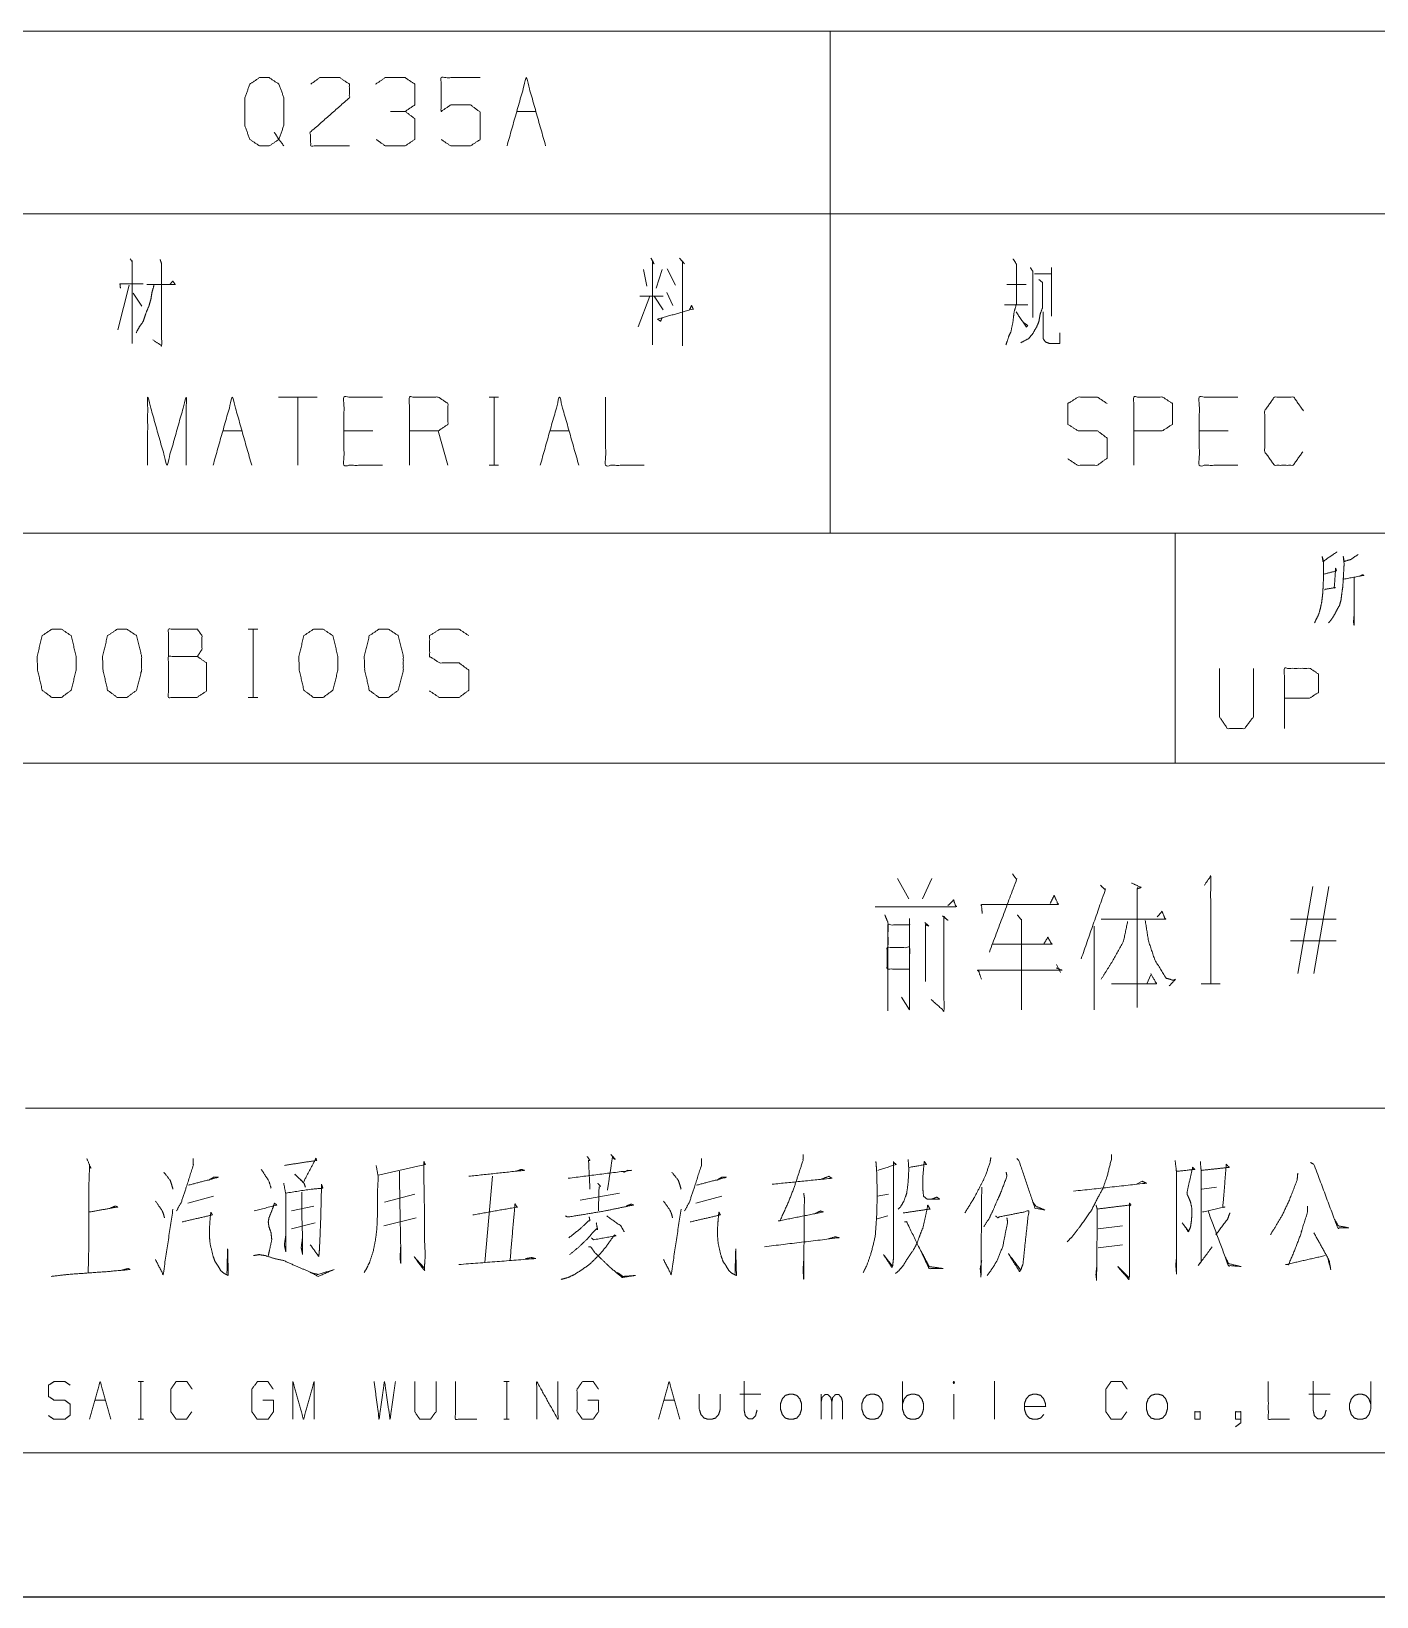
# Model space of a CAD drawing. Header units: millimetres. Extents: x 2210 to 79821, y -19430 to 2344.
# Drawn here: x 3058.3 to 3105.1, y 1492.8 to 1547.3 of the extents above; entities that cross this region are included whole.
import ezdxf

# ---------------------------------------------------------------- set-up
doc = ezdxf.new("R2010")
doc.units = ezdxf.units.MM
doc.layers.add('101', color=7, linetype='Continuous', true_color=0xffffff)

msp = doc.modelspace()

# ---------------------------------------------------------------- linework, layer by layer
msp.add_line((2209.782, 1492.822), (13049.157, 1492.822))
at = {"layer": '101', "color": 72, "linetype": 'Continuous', "lineweight": 18}
for p, q in [((3056.137, 1547.284), (3086.137, 1547.284)), ((3086.137, 1547.284), (3111.137, 1547.284)), ((3086.137, 1547.284), (3086.137, 1540.934)), ((3075.224, 1544.497), (3075.895, 1544.497)), ((3056.137, 1540.934), (3086.137, 1540.934)), ((3086.137, 1540.934), (3086.137, 1529.822)), ((3086.137, 1540.934), (3111.137, 1540.934)), ((3079.631, 1538.997), (3079.755, 1538.422)), ((3080.285, 1538.997), (3080.073, 1538.347)), ((3080.462, 1539.022), (3080.745, 1538.447)), ((3093.239, 1538.847), (3093.839, 1538.847)), ((3093.839, 1539.072), (3093.839, 1537.372)), ((3061.738, 1538.447), (3061.349, 1536.897)), ((3061.879, 1538.172), (3062.18, 1537.722)), ((3079.861, 1538.072), (3079.455, 1536.997)), ((3079.508, 1538.072), (3080.321, 1538.072)), ((3080.003, 1538.072), (3080.321, 1537.597)), ((3080.444, 1538.197), (3080.657, 1537.747)), ((3092.284, 1538.472), (3092.956, 1538.472)), ((3092.196, 1537.772), (3093.009, 1537.772)), ((3068.28, 1534.559), (3066.937, 1534.559)), ((3067.608, 1534.559), (3067.608, 1532.184)), ((3074.261, 1534.559), (3074.597, 1534.559)), ((3074.438, 1534.559), (3074.438, 1532.184)), ((3064.996, 1533.384), (3065.668, 1533.384)), ((3070.221, 1533.384), (3069.213, 1533.384)), ((3072.833, 1532.184), (3072.497, 1533.384)), ((3076.379, 1533.384), (3077.05, 1533.384)), ((3099.984, 1533.384), (3098.976, 1533.384)), ((3074.261, 1532.184), (3074.597, 1532.184)), ((3056.137, 1529.822), (3086.137, 1529.822)), ((3086.137, 1529.822), (3111.137, 1529.822)), ((3065.879, 1526.483), (3066.215, 1526.483)), ((3066.056, 1526.483), (3066.056, 1524.108)), ((3065.879, 1524.108), (3066.215, 1524.108)), ((3088.478, 1517.81), (3088.868, 1517.101)), ((3089.675, 1517.81), (3089.341, 1517.101)), ((3102.4, 1514.503), (3102.929, 1517.534)), ((3103.486, 1517.534), (3102.957, 1514.503)), ((3103.736, 1516.393), (3102.15, 1516.393)), ((3095.314, 1516.156), (3095.314, 1513.243)), ((3103.736, 1515.644), (3102.15, 1515.644)), ((3094.15, 1514.542), (3094.011, 1514.818)), ((3097.29, 1514.463), (3097.151, 1514.148)), ((3099.038, 1514.148), (3099.706, 1514.148)), ((3088.617, 1513.676), (3088.895, 1513.243)), ((3074.384, 1507.448), (3074.116, 1504.447)), ((3096.989, 1507.276), (3096.794, 1507.172)), ((3099.574, 1507.069), (3099.062, 1507)), ((3063.776, 1506.517), (3064.679, 1506.758)), ((3071.677, 1506.827), (3070.629, 1506.551)), ((3077.432, 1506.62), (3078.798, 1506.862)), ((3081.456, 1506.517), (3082.358, 1506.758)), ((3088.162, 1506.827), (3087.771, 1506.758)), ((3067.385, 1506.241), (3068.166, 1506.413)), ((3070.604, 1505.723), (3071.726, 1505.999)), ((3088.137, 1506.068), (3087.771, 1505.965)), ((3067.385, 1505.62), (3068.215, 1505.827)), ((3096.307, 1505.723), (3095.453, 1505.62)), ((3095.453, 1504.964), (3096.307, 1505.068)), ((3062.05, 1500.307), (3062.235, 1500.307)), ((3062.147, 1500.307), (3062.147, 1498.996)), ((3074.779, 1500.307), (3074.964, 1500.307)), ((3074.876, 1500.307), (3074.876, 1498.996)), ((3088.649, 1499.341), (3088.649, 1500.307)), ((3091.848, 1500.321), (3091.848, 1498.996)), ((3060.547, 1499.658), (3060.918, 1499.658)), ((3080.348, 1499.658), (3080.719, 1499.658)), ((3082.992, 1499.865), (3083.723, 1499.865)), ((3085.82, 1498.996), (3085.82, 1499.865)), ((3090.434, 1499.865), (3090.434, 1498.996)), ((3102.793, 1499.865), (3103.524, 1499.865)), ((3062.05, 1498.996), (3062.235, 1498.996)), ((3074.779, 1498.996), (3074.964, 1498.996))]:
    msp.add_line(p, q, dxfattribs=at)
at = {"layer": '101', "color": 133, "linetype": 'Continuous', "lineweight": 18}
for p, q in [((3008.137, 1529.822), (3188.137, 1529.822)), ((3098.137, 1529.822), (3098.137, 1521.822)), ((3008.137, 1521.822), (3188.137, 1521.822)), ((3058.137, 1509.822), (3167.137, 1509.822)), ((2798.137, 1497.822), (3188.137, 1497.822)), ((3008.137, 1497.822), (3188.137, 1497.822)), ((2773.137, 1492.822), (3193.137, 1492.822))]:
    msp.add_line(p, q, dxfattribs=at)
at = {"layer": '101', "color": 72, "linetype": 'Continuous', "lineweight": 18}
for points, knots in [([(3066.79, 1543.772), (3066.949, 1543.522), (3066.613, 1543.297), (3066.277, 1543.297), (3065.941, 1543.522), (3065.764, 1543.997), (3065.764, 1544.972), (3065.941, 1545.447), (3066.277, 1545.672), (3066.613, 1545.672), (3066.949, 1545.447), (3067.125, 1544.972), (3067.125, 1544.022), (3066.949, 1543.522), (3067.125, 1543.297)], [0, 0, 0.043279, 0.102317, 0.151367, 0.210407, 0.284429, 0.426831, 0.500853, 0.559894, 0.608944, 0.667982, 0.742004, 0.880755, 0.958211, 1, 1]), ([(3068.059, 1545.447), (3068.377, 1545.672), (3069.066, 1545.672), (3069.402, 1545.447), (3069.402, 1544.972), (3068.041, 1543.772), (3068.059, 1543.297), (3069.402, 1543.297)], [0, 0, 0.069691, 0.192979, 0.265274, 0.350227, 0.674741, 0.759752, 1, 1]), ([(3071.343, 1544.497), (3071.678, 1544.722), (3071.678, 1545.447), (3071.343, 1545.672), (3070.653, 1545.672), (3070.317, 1545.447)], [0, 0, 0.153872, 0.429851, 0.583723, 0.846122, 1, 1]), ([(3072.594, 1543.522), (3072.93, 1543.297), (3073.619, 1543.297), (3073.955, 1543.522), (3073.955, 1544.472), (3073.619, 1544.722), (3072.93, 1544.722), (3072.594, 1544.497), (3072.594, 1545.672), (3073.955, 1545.672)], [0, 0, 0.062229, 0.168345, 0.230571, 0.376816, 0.441264, 0.547379, 0.609609, 0.79049, 1, 1]), ([(3070.335, 1543.522), (3070.653, 1543.297), (3071.343, 1543.297), (3071.678, 1543.522), (3071.678, 1544.247), (3071.343, 1544.497), (3070.83, 1544.497)], [0, 0, 0.124123, 0.34369, 0.472445, 0.703376, 0.836727, 1, 1]), ([(3061.773, 1539.372), (3061.844, 1539.272), (3061.844, 1536.422)], [0, 0, 0.041199, 1, 1]), ([(3062.816, 1539.347), (3062.869, 1539.197), (3062.869, 1536.347), (3062.568, 1536.547)], [0, 0, 0.047209, 0.892896, 1, 1]), ([(3079.897, 1539.397), (3080.003, 1539.197), (3079.95, 1539.272), (3079.95, 1536.372)], [0, 0, 0.070344, 0.098885, 1, 1]), ([(3080.886, 1539.397), (3081.063, 1539.197), (3080.992, 1539.272), (3080.992, 1536.347)], [0, 0, 0.081006, 0.11229, 1, 1]), ([(3092.496, 1539.372), (3092.62, 1539.172), (3092.62, 1537.822), (3092.532, 1537.522), (3092.496, 1537.197), (3092.425, 1536.847), (3092.337, 1536.647), (3092.249, 1536.372)], [0, 0, 0.076125, 0.513098, 0.614331, 0.720148, 0.835726, 0.906504, 1, 1]), ([(3062.356, 1538.472), (3063.346, 1538.472), (3063.258, 1538.597), (3063.152, 1538.472)], [0, 0, 0.757413, 0.874554, 1, 1]), ([(3093.398, 1538.647), (3093.521, 1538.547), (3093.521, 1537.672), (3093.433, 1537.422), (3093.398, 1537.197), (3093.327, 1537.022), (3093.185, 1536.772), (3093.044, 1536.597), (3092.761, 1536.447)], [0, 0, 0.062435, 0.405831, 0.509895, 0.599279, 0.673351, 0.786072, 0.874364, 1, 1]), ([(3093.097, 1539.072), (3093.185, 1538.922), (3093.185, 1537.322)], [0, 0, 0.098129, 1, 1]), ([(3061.437, 1538.347), (3061.42, 1538.497), (3062.233, 1538.497)], [0, 0, 0.156667, 1, 1]), ([(3062.604, 1538.447), (3062.533, 1538.197), (3062.498, 1537.972), (3062.427, 1537.722), (3062.321, 1537.472), (3062.233, 1537.197), (3062.091, 1536.997), (3061.985, 1536.797)], [0, 0, 0.146031, 0.274053, 0.420084, 0.572724, 0.735083, 0.872755, 1, 1]), ([(3080.285, 1537.322), (3080.232, 1537.197), (3080.126, 1537.272), (3081.364, 1537.622), (3081.311, 1537.747), (3081.24, 1537.597)], [0, 0, 0.073272, 0.143369, 0.837239, 0.91051, 1, 1]), ([(3092.602, 1537.522), (3092.956, 1536.997), (3093.009, 1537.047), (3092.867, 1537.147)], [0, 0, 0.720064, 0.802978, 1, 1]), ([(3093.539, 1537.522), (3093.539, 1536.597), (3093.627, 1536.472), (3093.769, 1536.422), (3094.122, 1536.422), (3094.122, 1536.797)], [0, 0, 0.472764, 0.551003, 0.627661, 0.808338, 1, 1]), ([(3062.384, 1532.184), (3062.384, 1534.559), (3063.056, 1532.184), (3063.727, 1534.559), (3063.727, 1532.184)], [0, 0, 0.245192, 0.5, 0.754808, 1, 1]), ([(3070.557, 1532.184), (3069.213, 1532.184), (3069.213, 1534.559), (3070.557, 1534.559)], [0, 0, 0.26539, 0.73461, 1, 1]), ([(3071.49, 1532.184), (3071.49, 1534.559), (3072.497, 1534.559), (3072.833, 1534.334), (3072.833, 1533.609), (3072.497, 1533.384), (3071.49, 1533.384)], [0, 0, 0.400952, 0.571034, 0.639278, 0.761674, 0.829918, 1, 1]), ([(3078.319, 1534.559), (3078.319, 1532.184), (3079.662, 1532.184)], [0, 0, 0.638733, 1, 1]), ([(3094.405, 1532.409), (3094.741, 1532.184), (3095.431, 1532.184), (3095.766, 1532.434), (3095.766, 1533.134), (3095.431, 1533.384), (3094.759, 1533.384), (3094.405, 1533.609), (3094.405, 1534.334), (3094.759, 1534.559), (3095.431, 1534.559), (3095.766, 1534.334)], [0, 0, 0.068037, 0.184055, 0.25452, 0.372335, 0.4428, 0.555844, 0.626371, 0.748393, 0.81892, 0.931964, 1, 1]), ([(3096.7, 1532.184), (3096.7, 1534.559), (3097.707, 1534.559), (3098.043, 1534.334), (3098.043, 1533.609), (3097.689, 1533.384), (3096.7, 1533.384)], [0, 0, 0.401147, 0.571311, 0.639588, 0.762044, 0.832821, 1, 1]), ([(3100.319, 1532.184), (3098.976, 1532.184), (3098.976, 1534.559), (3100.319, 1534.559)], [0, 0, 0.26539, 0.73461, 1, 1]), ([(3102.578, 1532.659), (3102.242, 1532.184), (3101.588, 1532.184), (3101.253, 1532.659), (3101.253, 1534.084), (3101.588, 1534.559), (3102.26, 1534.559), (3102.596, 1534.084)], [0, 0, 0.114568, 0.243366, 0.357936, 0.638584, 0.753154, 0.885433, 1, 1]), ([(3103.766, 1529.173), (3103.703, 1529.128), (3103.282, 1528.841), (3103.251, 1529.018), (3103.297, 1528.841), (3103.297, 1528.267), (3103.282, 1527.914), (3103.266, 1527.671), (3103.235, 1527.428), (3103.188, 1527.207), (3103.126, 1526.987), (3103.048, 1526.832), (3102.985, 1526.7)], [0, 0, 0.024363, 0.186803, 0.243942, 0.302154, 0.485024, 0.597668, 0.675195, 0.753199, 0.825098, 0.89819, 0.953346, 1, 1]), ([(3104.499, 1529.084), (3104.25, 1528.908), (3104.015, 1528.841), (3103.984, 1529.018), (3104.015, 1528.753), (3104, 1528.488), (3103.984, 1528.201), (3103.969, 1527.958), (3103.937, 1527.737), (3103.906, 1527.495), (3103.859, 1527.318), (3103.781, 1527.185), (3103.703, 1527.031), (3103.625, 1526.898), (3103.547, 1526.788), (3103.469, 1526.7)], [0, 0, 0.096319, 0.172937, 0.229415, 0.313416, 0.396985, 0.487495, 0.564125, 0.634336, 0.711437, 0.768975, 0.817388, 0.871906, 0.920319, 0.962889, 1, 1]), ([(3103.329, 1527.848), (3103.36, 1527.87), (3103.719, 1527.936), (3103.672, 1527.914), (3103.719, 1528.599), (3103.75, 1528.51), (3103.313, 1528.4)], [0, 0, 0.022681, 0.239273, 0.269981, 0.676983, 0.732557, 1, 1]), ([(3104, 1528.223), (3104.702, 1528.356), (3104.656, 1528.378), (3104.577, 1528.334)], [0, 0, 0.834819, 0.895271, 1, 1]), ([(3104.359, 1528.267), (3104.359, 1526.633), (3104.343, 1526.744), (3104.359, 1526.92)], [0, 0, 0.849783, 0.907772, 1, 1]), ([(3059.385, 1524.108), (3059.721, 1524.358), (3059.898, 1525.058), (3059.898, 1525.533), (3059.721, 1526.258), (3059.385, 1526.483), (3059.049, 1526.483), (3058.714, 1526.258), (3058.537, 1525.533), (3058.555, 1525.058), (3058.714, 1524.358), (3059.049, 1524.108), (3059.385, 1524.108)], [0, 0, 0.067524, 0.18397, 0.260583, 0.380943, 0.446139, 0.500306, 0.565503, 0.685862, 0.762528, 0.878309, 0.945833, 1, 1]), ([(3061.662, 1524.108), (3061.998, 1524.358), (3062.174, 1525.058), (3062.174, 1525.533), (3061.998, 1526.258), (3061.662, 1526.483), (3061.326, 1526.483), (3060.99, 1526.258), (3060.813, 1525.533), (3060.831, 1525.058), (3060.99, 1524.358), (3061.326, 1524.108), (3061.662, 1524.108)], [0, 0, 0.067527, 0.183972, 0.260584, 0.380943, 0.446142, 0.500305, 0.565504, 0.685864, 0.762529, 0.87831, 0.945837, 1, 1]), ([(3063.107, 1525.533), (3063.107, 1526.483), (3064.115, 1526.483), (3064.274, 1526.258), (3064.274, 1525.783), (3064.115, 1525.533), (3063.107, 1525.533), (3063.107, 1524.108), (3064.097, 1524.108), (3064.433, 1524.333), (3064.433, 1525.308), (3064.115, 1525.533)], [0, 0, 0.115917, 0.238845, 0.272468, 0.330427, 0.366583, 0.489512, 0.663388, 0.78416, 0.833484, 0.952452, 1, 1]), ([(3068.491, 1524.108), (3068.827, 1524.358), (3069.004, 1525.058), (3069.004, 1525.533), (3068.827, 1526.258), (3068.491, 1526.483), (3068.155, 1526.483), (3067.82, 1526.258), (3067.643, 1525.533), (3067.66, 1525.058), (3067.82, 1524.358), (3068.155, 1524.108), (3068.491, 1524.108)], [0, 0, 0.067524, 0.18397, 0.260583, 0.380943, 0.446139, 0.500306, 0.565503, 0.685862, 0.762528, 0.878309, 0.945833, 1, 1]), ([(3070.768, 1524.108), (3071.103, 1524.358), (3071.28, 1525.058), (3071.28, 1525.533), (3071.103, 1526.258), (3070.768, 1526.483), (3070.432, 1526.483), (3070.096, 1526.258), (3069.919, 1525.533), (3069.937, 1525.058), (3070.096, 1524.358), (3070.432, 1524.108), (3070.768, 1524.108)], [0, 0, 0.067524, 0.18397, 0.260583, 0.380943, 0.446139, 0.500306, 0.565503, 0.685862, 0.762528, 0.878309, 0.945833, 1, 1]), ([(3072.196, 1524.333), (3072.532, 1524.108), (3073.221, 1524.108), (3073.557, 1524.358), (3073.557, 1525.058), (3073.221, 1525.308), (3072.549, 1525.308), (3072.196, 1525.533), (3072.196, 1526.258), (3072.549, 1526.483), (3073.221, 1526.483), (3073.557, 1526.258)], [0, 0, 0.068037, 0.184056, 0.254519, 0.372335, 0.442798, 0.555842, 0.62637, 0.748394, 0.818922, 0.931966, 1, 1]), ([(3099.676, 1525.121), (3099.676, 1523.443), (3099.957, 1523.023), (3100.55, 1523.023), (3100.862, 1523.443), (3100.862, 1525.121)], [0, 0, 0.337151, 0.438599, 0.557782, 0.662849, 1, 1]), ([(3101.938, 1523.023), (3101.938, 1525.121), (3102.828, 1525.121), (3103.125, 1524.922), (3103.125, 1524.282), (3102.813, 1524.083), (3101.938, 1524.083)], [0, 0, 0.401145, 0.571312, 0.639588, 0.762043, 0.832818, 1, 1]), ([(3092.48, 1517.967), (3092.62, 1517.77), (3091.673, 1515.251)], [0, 0, 0.082206, 1, 1]), ([(3099.149, 1517.574), (3099.372, 1517.889), (3099.372, 1514.148)], [0, 0, 0.09349, 1, 1]), ([(3095.537, 1517.574), (3095.704, 1517.416), (3094.868, 1515.015)], [0, 0, 0.082802, 1, 1]), ([(3096.622, 1517.652), (3096.956, 1517.495), (3096.817, 1517.455), (3096.817, 1513.322)], [0, 0, 0.079453, 0.110572, 1, 1]), ([(3087.698, 1516.826), (3090.51, 1516.826), (3090.426, 1517.062), (3090.231, 1516.865)], [0, 0, 0.842004, 0.917045, 1, 1]), ([(3091.423, 1516.589), (3091.395, 1516.904), (3094.067, 1516.904), (3093.928, 1517.219), (3093.789, 1516.944)], [0, 0, 0.086832, 0.820652, 0.915214, 1, 1]), ([(3088.032, 1516.55), (3088.144, 1516.274), (3088.144, 1513.204), (3088.144, 1516.196), (3088.895, 1516.196), (3088.895, 1516.393), (3088.895, 1513.243), (3088.895, 1515.408), (3088.116, 1515.408), (3088.116, 1514.66), (3088.868, 1514.66)], [0, 0, 0.019945, 0.226009, 0.426789, 0.47722, 0.490429, 0.701777, 0.847078, 0.899376, 0.949571, 1, 1]), ([(3089.424, 1516.274), (3089.563, 1516.156), (3089.452, 1516.196), (3089.452, 1514.227)], [0, 0, 0.080444, 0.132485, 1, 1]), ([(3090.037, 1516.511), (3090.231, 1516.353), (3090.092, 1516.471), (3090.092, 1513.204), (3089.647, 1513.597)], [0, 0, 0.058327, 0.100825, 0.861608, 1, 1]), ([(3092.647, 1516.55), (3092.787, 1516.353), (3092.787, 1513.243)], [0, 0, 0.071936, 1, 1]), ([(3095.564, 1516.393), (3097.791, 1516.393), (3097.68, 1516.668), (3097.513, 1516.471)], [0, 0, 0.800376, 0.90721, 1, 1]), ([(3096.483, 1516.314), (3096.344, 1515.644), (3095.982, 1514.975), (3095.564, 1514.306)], [0, 0, 0.306098, 0.646781, 1, 1]), ([(3097.095, 1516.353), (3097.207, 1515.644), (3097.429, 1514.975), (3097.819, 1514.345), (3098.069, 1514.267), (3098.153, 1514.306), (3097.93, 1514.07)], [0, 0, 0.252325, 0.500432, 0.760972, 0.853337, 0.885811, 1, 1]), ([(3091.784, 1515.526), (3093.844, 1515.526), (3093.705, 1515.763), (3093.566, 1515.526)], [0, 0, 0.789756, 0.894878, 1, 1]), ([(3091.395, 1514.306), (3091.283, 1514.621), (3094.178, 1514.621), (3094.011, 1514.7)], [0, 0, 0.097863, 0.945906, 1, 1]), ([(3095.926, 1514.148), (3097.485, 1514.148), (3097.29, 1514.503)], [0, 0, 0.794017, 1, 1]), ([(3060.265, 1508.069), (3060.411, 1507.724), (3060.362, 1507.828), (3060.338, 1507.103), (3060.338, 1505.068), (3060.314, 1504.102)], [0, 0, 0.088891, 0.116032, 0.287978, 0.770794, 1, 1]), ([(3063.971, 1508.069), (3063.971, 1507.828), (3063.728, 1507.069), (3063.557, 1506.551), (3063.386, 1506.241)], [0, 0, 0.124612, 0.535976, 0.817159, 1, 1]), ([(3067.141, 1507.828), (3068.263, 1508), (3068.239, 1508.069), (3067.8, 1507.241), (3067.507, 1507.517), (3067.824, 1507.207), (3067.873, 1507.069)], [0, 0, 0.361753, 0.385074, 0.683733, 0.811934, 0.953357, 1, 1]), ([(3077.676, 1508.138), (3077.773, 1508), (3077.725, 1508), (3077.773, 1507)], [0, 0, 0.138589, 0.178592, 1, 1]), ([(3078.505, 1508.207), (3078.652, 1508.035), (3078.554, 1508.104), (3078.383, 1506.965)], [0, 0, 0.151118, 0.230947, 1, 1]), ([(3081.651, 1508.069), (3081.651, 1507.828), (3081.407, 1507.069), (3081.236, 1506.551), (3081.065, 1506.241)], [0, 0, 0.124612, 0.535976, 0.817159, 1, 1]), ([(3085.187, 1508.207), (3085.187, 1508), (3084.87, 1507.034), (3084.65, 1506.482), (3084.382, 1505.896), (3084.333, 1505.896), (3085.894, 1506.206), (3085.796, 1506.241), (3085.577, 1506.137)], [0, 0, 0.046524, 0.275032, 0.408545, 0.553501, 0.564465, 0.92219, 0.945453, 1, 1]), ([(3091.722, 1508.104), (3091.697, 1507.931), (3091.527, 1507.448), (3091.356, 1507.103), (3091.136, 1506.689), (3090.966, 1506.413), (3090.819, 1506.172)], [0, 0, 0.081145, 0.319756, 0.499049, 0.717311, 0.868474, 1, 1]), ([(3092.624, 1508.069), (3092.697, 1508), (3093.258, 1506.344), (3093.6, 1506.275), (3093.283, 1506.413), (3093.185, 1506.551)], [0, 0, 0.037082, 0.681737, 0.810185, 0.937687, 1, 1]), ([(3095.916, 1508.207), (3095.916, 1508.035), (3095.77, 1507.448), (3095.624, 1507.034), (3095.477, 1506.758), (3095.209, 1506.241), (3094.819, 1505.689), (3094.55, 1505.344), (3094.38, 1505.171)], [0, 0, 0.049752, 0.224095, 0.350741, 0.440842, 0.608969, 0.803946, 0.929998, 1, 1]), ([(3062.947, 1507.586), (3063.167, 1507.31), (3063.215, 1507.172), (3063.264, 1507)], [0, 0, 0.519919, 0.73571, 1, 1]), ([(3066.337, 1507.69), (3066.605, 1507.276), (3066.678, 1507.034)], [0, 0, 0.661595, 1, 1]), ([(3070.336, 1507.828), (3070.409, 1507.414), (3070.385, 1507), (3070.385, 1506.275), (3070.36, 1505.62), (3070.311, 1505.24), (3070.238, 1504.861), (3070.116, 1504.481), (3070.019, 1504.274), (3069.921, 1504.102)], [0, 0, 0.110336, 0.219176, 0.409317, 0.581468, 0.681885, 0.783317, 0.887931, 0.947989, 1, 1]), ([(3070.409, 1507.483), (3072.043, 1507.862), (3071.994, 1507.966), (3071.994, 1507.448), (3072.019, 1506.034), (3072.019, 1505.206), (3072.043, 1504.688), (3072.019, 1504.343), (3072.019, 1504.171), (3071.653, 1504.654), (3071.994, 1504.274)], [0, 0, 0.250211, 0.267275, 0.344454, 0.55544, 0.678925, 0.756189, 0.80777, 0.833496, 0.923863, 1, 1]), ([(3071.141, 1507.621), (3071.19, 1504.895), (3071.19, 1504.412), (3071.165, 1504.619), (3071.19, 1505.033)], [0, 0, 0.711345, 0.837386, 0.891777, 1, 1]), ([(3073.555, 1507.448), (3075.482, 1507.655), (3075.384, 1507.69), (3075.213, 1507.621)], [0, 0, 0.870762, 0.917258, 1, 1]), ([(3077.017, 1507.379), (3079.213, 1507.655), (3079.091, 1507.655), (3078.944, 1507.586)], [0, 0, 0.886329, 0.935184, 1, 1]), ([(3080.626, 1507.586), (3080.846, 1507.31), (3080.895, 1507.172), (3080.943, 1507)], [0, 0, 0.519919, 0.73571, 1, 1]), ([(3087.723, 1507.966), (3087.747, 1507.69), (3087.771, 1506.827), (3087.747, 1505.999), (3087.698, 1505.344), (3087.552, 1504.757), (3087.405, 1504.343), (3087.283, 1504.102)], [0, 0, 0.070329, 0.28934, 0.499598, 0.66644, 0.819873, 0.931329, 1, 1]), ([(3087.796, 1507.655), (3088.43, 1507.862), (3088.332, 1507.931), (3088.332, 1504.585), (3088.308, 1504.343), (3088.284, 1504.274), (3087.991, 1504.723), (3088.284, 1504.343)], [0, 0, 0.122094, 0.143965, 0.756447, 0.800872, 0.814266, 0.912285, 1, 1]), ([(3088.845, 1508.035), (3088.869, 1507.69), (3088.845, 1507.241), (3088.796, 1506.862), (3088.698, 1506.586), (3088.576, 1506.379), (3088.503, 1506.31)], [0, 0, 0.190955, 0.438946, 0.650198, 0.811822, 0.94447, 1, 1]), ([(3088.893, 1507.759), (3089.479, 1507.862), (3089.406, 1507.966), (3089.357, 1507.448), (3089.357, 1507), (3089.381, 1506.758), (3089.503, 1506.655), (3089.942, 1506.655), (3089.845, 1506.724), (3089.674, 1506.655)], [0, 0, 0.209703, 0.254415, 0.437769, 0.595975, 0.681595, 0.738019, 0.892888, 0.935041, 1, 1]), ([(3092.258, 1507.586), (3092.283, 1507.448), (3092.063, 1506.862), (3091.966, 1506.655), (3091.819, 1506.31), (3091.673, 1505.999), (3091.478, 1505.689)], [0, 0, 0.067376, 0.36846, 0.478481, 0.658656, 0.823687, 1, 1]), ([(3098.135, 1508), (3098.184, 1507.586), (3098.184, 1504.067), (3098.159, 1504.343), (3098.184, 1504.654)], [0, 0, 0.092137, 0.86992, 0.931161, 1, 1]), ([(3098.208, 1507.621), (3098.818, 1507.69), (3098.745, 1507.759), (3098.55, 1506.896), (3098.55, 1506.827), (3098.598, 1506.724), (3098.672, 1506.551), (3098.72, 1506.31), (3098.72, 1506.103), (3098.696, 1505.861), (3098.672, 1505.689), (3098.598, 1505.516), (3098.379, 1505.827), (3098.598, 1505.551)], [0, 0, 0.163216, 0.189965, 0.42515, 0.443501, 0.473931, 0.523766, 0.589292, 0.644345, 0.7089, 0.755234, 0.805069, 0.906205, 1, 1]), ([(3099.013, 1507.966), (3099.037, 1507.655), (3099.037, 1504.481), (3098.94, 1504.343), (3099.428, 1504.999)], [0, 0, 0.069653, 0.779472, 0.817267, 1, 1]), ([(3099.062, 1507.655), (3100.013, 1507.759), (3099.916, 1507.862), (3099.794, 1506.379), (3099.867, 1506.379), (3099.086, 1506.206)], [0, 0, 0.276542, 0.317649, 0.747834, 0.768982, 1, 1]), ([(3102.403, 1507.552), (3102.378, 1507.31), (3102.11, 1506.62), (3101.866, 1506.103), (3101.622, 1505.689), (3101.451, 1505.413)], [0, 0, 0.102841, 0.416511, 0.658903, 0.86249, 1, 1]), ([(3102.842, 1507.931), (3102.964, 1507.862), (3103.793, 1505.654), (3104.183, 1505.654), (3103.817, 1505.723), (3103.671, 1505.965)], [0, 0, 0.039541, 0.705114, 0.815247, 0.920312, 1, 1]), ([(3063.801, 1507.138), (3064.85, 1507.414), (3064.679, 1507.414), (3064.508, 1507.31)], [0, 0, 0.745411, 0.862774, 1, 1]), ([(3067.117, 1507.207), (3067.19, 1506.827), (3067.19, 1504.826), (3067.141, 1505.068), (3067.19, 1505.413)], [0, 0, 0.129595, 0.800553, 0.883167, 1, 1]), ([(3067.19, 1506.862), (3068.068, 1507), (3068.483, 1507.034), (3068.434, 1507.172), (3068.41, 1506.103), (3068.385, 1505.447), (3068.361, 1504.895), (3068.337, 1504.654), (3068.044, 1505.068)], [0, 0, 0.19844, 0.29133, 0.324006, 0.56283, 0.709269, 0.832622, 0.88681, 1, 1]), ([(3078.042, 1507.207), (3078.139, 1507.103), (3078.091, 1507.069), (3078.066, 1506.241)], [0, 0, 0.138047, 0.196037, 1, 1]), ([(3081.48, 1507.138), (3082.529, 1507.414), (3082.358, 1507.414), (3082.187, 1507.31)], [0, 0, 0.745418, 0.86277, 1, 1]), ([(3084.113, 1507.172), (3086.187, 1507.379), (3086.089, 1507.448), (3085.821, 1507.345)], [0, 0, 0.836554, 0.884532, 1, 1]), ([(3091.405, 1507.069), (3091.38, 1503.964), (3091.356, 1504.24), (3091.405, 1504.516)], [0, 0, 0.847819, 0.923473, 1, 1]), ([(3094.599, 1506.931), (3097.136, 1507.207), (3096.989, 1507.276)], [0, 0, 0.940373, 1, 1]), ([(3062.654, 1506.586), (3062.874, 1506.275), (3062.923, 1506.172), (3062.971, 1505.999)], [0, 0, 0.564231, 0.734008, 1, 1]), ([(3066.093, 1506.241), (3066.873, 1506.448), (3066.8, 1506.517), (3066.727, 1506.31), (3066.605, 1505.999), (3066.58, 1505.861), (3066.605, 1505.689), (3066.678, 1505.482), (3066.702, 1505.24), (3066.629, 1504.895), (3066.58, 1504.688)], [0, 0, 0.288064, 0.323943, 0.402265, 0.521269, 0.571261, 0.63341, 0.711732, 0.798322, 0.924133, 1, 1]), ([(3067.751, 1506.896), (3067.751, 1506.034), (3067.776, 1505.206), (3067.776, 1504.723), (3067.727, 1504.964), (3067.776, 1505.378)], [0, 0, 0.304008, 0.595981, 0.766226, 0.853067, 1, 1]), ([(3073.701, 1506.103), (3075.238, 1506.379), (3075.164, 1506.482), (3074.994, 1504.516)], [0, 0, 0.426351, 0.460965, 1, 1]), ([(3076.92, 1506.068), (3076.993, 1506.034), (3077.042, 1506.034), (3078.286, 1506.241), (3079.286, 1506.448), (3079.213, 1506.482), (3079.042, 1506.413)], [0, 0, 0.030219, 0.048442, 0.519512, 0.900991, 0.93121, 1, 1]), ([(3080.334, 1506.586), (3080.553, 1506.275), (3080.602, 1506.172), (3080.651, 1505.999)], [0, 0, 0.564239, 0.734012, 1, 1]), ([(3085.211, 1506.862), (3085.235, 1506.689), (3085.211, 1503.895), (3085.187, 1504.171), (3085.211, 1504.516)], [0, 0, 0.048504, 0.826565, 0.903707, 1, 1]), ([(3088.674, 1506.172), (3089.601, 1506.31), (3089.527, 1506.448), (3089.454, 1506.068), (3089.357, 1505.654), (3089.259, 1505.413), (3089.162, 1505.137), (3089.015, 1504.861), (3088.82, 1504.585), (3088.674, 1504.343), (3088.527, 1504.171), (3088.405, 1504.067)], [0, 0, 0.248088, 0.28944, 0.391759, 0.504363, 0.573317, 0.650816, 0.73352, 0.823008, 0.897766, 0.957654, 1, 1]), ([(3095.38, 1506.448), (3095.428, 1506.31), (3095.404, 1504.033), (3095.404, 1503.826), (3095.38, 1504.033), (3095.404, 1504.274)], [0, 0, 0.047497, 0.786427, 0.853598, 0.921235, 1, 1]), ([(3095.428, 1506.31), (3096.55, 1506.448), (3096.55, 1506.517), (3096.599, 1506.448), (3096.55, 1506.413), (3096.55, 1503.998), (3096.526, 1503.86), (3096.136, 1504.309), (3096.526, 1503.929)], [0, 0, 0.224398, 0.238094, 0.254868, 0.266729, 0.746112, 0.77393, 0.891944, 1, 1]), ([(3060.362, 1506.206), (3061.338, 1506.379), (3061.265, 1506.413), (3061.094, 1506.344)], [0, 0, 0.788943, 0.853361, 1, 1]), ([(3062.654, 1504.55), (3062.923, 1504.033), (3063.264, 1506.31)], [0, 0, 0.202025, 1, 1]), ([(3063.581, 1505.861), (3064.63, 1506.103), (3064.581, 1506.206), (3064.557, 1505.965), (3064.532, 1505.62), (3064.532, 1505.378), (3064.557, 1505.102), (3064.654, 1504.688), (3064.728, 1504.481), (3064.825, 1504.343), (3064.923, 1504.171), (3065.045, 1504.067), (3065.191, 1503.998), (3065.167, 1504.93), (3065.142, 1504.067)], [0, 0, 0.198341, 0.219427, 0.264158, 0.327895, 0.3724, 0.423461, 0.501845, 0.542306, 0.573453, 0.609975, 0.639452, 0.669269, 0.84099, 1, 1]), ([(3077.749, 1506.034), (3077.773, 1505.896), (3077.725, 1505.896), (3077.432, 1505.62), (3077.042, 1505.309)], [0, 0, 0.128573, 0.17333, 0.54243, 1, 1]), ([(3078.359, 1506.068), (3078.847, 1505.723), (3078.969, 1505.516)], [0, 0, 0.713213, 1, 1]), ([(3080.334, 1504.55), (3080.602, 1504.033), (3080.943, 1506.31)], [0, 0, 0.202027, 1, 1]), ([(3081.261, 1505.861), (3082.309, 1506.103), (3082.261, 1506.206), (3082.236, 1505.965), (3082.212, 1505.62), (3082.212, 1505.378), (3082.236, 1505.102), (3082.334, 1504.688), (3082.407, 1504.481), (3082.505, 1504.343), (3082.602, 1504.171), (3082.724, 1504.067), (3082.87, 1503.998), (3082.846, 1504.93), (3082.822, 1504.067)], [0, 0, 0.198341, 0.219426, 0.264158, 0.327895, 0.3724, 0.423461, 0.501845, 0.542305, 0.57345, 0.609972, 0.639449, 0.66927, 0.84099, 1, 1]), ([(3088.723, 1505.861), (3088.796, 1505.861), (3089.576, 1504.24), (3090.064, 1504.24), (3089.576, 1504.309), (3089.284, 1504.861)], [0, 0, 0.021039, 0.538448, 0.678706, 0.82036, 1, 1]), ([(3092.283, 1505.999), (3092.307, 1505.861), (3092.136, 1504.999), (3091.941, 1504.516), (3091.771, 1504.24), (3091.6, 1503.998)], [0, 0, 0.064861, 0.471802, 0.712904, 0.863112, 1, 1]), ([(3091.893, 1506.068), (3091.966, 1505.999), (3092.015, 1506.034), (3093.039, 1506.241), (3092.893, 1504.895), (3092.844, 1504.412), (3092.771, 1504.205), (3092.722, 1504.136), (3092.332, 1504.757), (3092.746, 1504.205)], [0, 0, 0.021075, 0.033595, 0.252602, 0.536206, 0.63793, 0.683936, 0.701643, 0.855333, 1, 1]), ([(3099.281, 1506.241), (3099.989, 1504.343), (3100.428, 1504.309), (3099.989, 1504.412), (3099.891, 1504.619)], [0, 0, 0.643821, 0.783835, 0.927246, 1, 1]), ([(3100.038, 1506.172), (3099.964, 1505.965), (3099.55, 1505.413)], [0, 0, 0.241282, 1, 1]), ([(3102.744, 1506.413), (3102.744, 1506.206), (3102.525, 1505.516), (3102.549, 1505.551), (3102.329, 1504.964), (3102.086, 1504.378), (3101.988, 1504.378), (3103.354, 1504.688)], [0, 0, 0.05545, 0.249412, 0.26073, 0.428483, 0.598637, 0.624772, 1, 1]), ([(3077.822, 1505.309), (3077.895, 1505.24), (3078.676, 1505.378), (3078.627, 1505.413), (3078.334, 1504.999), (3078.164, 1504.792), (3077.969, 1504.585), (3077.749, 1504.378), (3077.505, 1504.205), (3077.237, 1504.033), (3077.017, 1503.929), (3076.773, 1503.86)], [0, 0, 0.029336, 0.260529, 0.277957, 0.425844, 0.50411, 0.587085, 0.675092, 0.762231, 0.855274, 0.926064, 1, 1]), ([(3077.993, 1505.827), (3078.042, 1505.585), (3077.993, 1505.62), (3077.652, 1505.24), (3077.359, 1504.964), (3077.066, 1504.723)], [0, 0, 0.154138, 0.191518, 0.510905, 0.762591, 1, 1]), ([(3083.845, 1504.999), (3086.431, 1505.309), (3086.309, 1505.344), (3086.089, 1505.275)], [0, 0, 0.879479, 0.922284, 1, 1]), ([(3102.964, 1505.482), (3103.5, 1504.516), (3103.549, 1504.205), (3103.451, 1504.585)], [0, 0, 0.610117, 0.783655, 1, 1]), ([(3077.725, 1504.999), (3077.798, 1504.999), (3077.944, 1504.792), (3078.481, 1504.274), (3078.895, 1503.929), (3079.359, 1503.998), (3078.92, 1503.964), (3078.725, 1504.102)], [0, 0, 0.026517, 0.118384, 0.388536, 0.584008, 0.7538, 0.913392, 1, 1]), ([(3066.068, 1504.688), (3066.263, 1504.723), (3066.483, 1504.688), (3066.8, 1504.585), (3067.117, 1504.516), (3067.581, 1504.309), (3067.995, 1504.136), (3068.312, 1503.964), (3068.873, 1504.205), (3068.312, 1504.033), (3068.044, 1504.102)], [0, 0, 0.051192, 0.108601, 0.194771, 0.278606, 0.409731, 0.525759, 0.619013, 0.776803, 0.92843, 1, 1]), ([(3073.213, 1504.378), (3075.872, 1504.585), (3075.75, 1504.619), (3075.53, 1504.585)], [0, 0, 0.884285, 0.926313, 1, 1]), ([(3059.021, 1503.964), (3059.606, 1504.033), (3061.021, 1504.136), (3061.777, 1504.205), (3061.704, 1504.24), (3061.436, 1504.171)], [0, 0, 0.188617, 0.642502, 0.885462, 0.911348, 1, 1]), ([(3058.938, 1499.12), (3059.123, 1498.996), (3059.504, 1498.996), (3059.689, 1499.134), (3059.689, 1499.52), (3059.504, 1499.658), (3059.133, 1499.658), (3058.938, 1499.782), (3058.938, 1500.183), (3059.133, 1500.307), (3059.504, 1500.307), (3059.689, 1500.183)], [0, 0, 0.068034, 0.184057, 0.25452, 0.372334, 0.442797, 0.555846, 0.626371, 0.748393, 0.818918, 0.931966, 1, 1]), ([(3063.923, 1499.258), (3063.737, 1498.996), (3063.376, 1498.996), (3063.191, 1499.258), (3063.191, 1500.045), (3063.376, 1500.307), (3063.747, 1500.307), (3063.932, 1500.045)], [0, 0, 0.114569, 0.243366, 0.357935, 0.638584, 0.753153, 0.885431, 1, 1]), ([(3066.39, 1499.658), (3066.761, 1499.658), (3066.761, 1499.258), (3066.576, 1498.996), (3066.195, 1498.996), (3066.01, 1499.258), (3066.01, 1500.045), (3066.205, 1500.307), (3066.566, 1500.307), (3066.751, 1500.045)], [0, 0, 0.103295, 0.214796, 0.304261, 0.410274, 0.49974, 0.718896, 0.809958, 0.910535, 1, 1]), ([(3067.434, 1498.996), (3067.434, 1500.307), (3067.805, 1498.996), (3068.175, 1500.307), (3068.175, 1498.996)], [0, 0, 0.245192, 0.5, 0.754808, 1, 1]), ([(3070.263, 1500.307), (3070.438, 1498.996), (3070.624, 1500.307), (3070.819, 1498.996), (3071.004, 1500.307)], [0, 0, 0.249746, 0.499742, 0.750003, 1, 1]), ([(3071.677, 1500.307), (3071.677, 1499.258), (3071.852, 1498.996), (3072.223, 1498.996), (3072.418, 1499.258), (3072.418, 1500.307)], [0, 0, 0.337152, 0.438599, 0.557781, 0.662848, 1, 1]), ([(3073.091, 1500.307), (3073.091, 1498.996), (3073.833, 1498.996)], [0, 0, 0.638735, 1, 1]), ([(3075.92, 1498.996), (3075.92, 1500.307), (3076.661, 1498.996), (3076.661, 1500.307)], [0, 0, 0.317574, 0.682426, 1, 1]), ([(3077.705, 1499.658), (3078.076, 1499.658), (3078.076, 1499.258), (3077.89, 1498.996), (3077.51, 1498.996), (3077.324, 1499.258), (3077.324, 1500.045), (3077.52, 1500.307), (3077.881, 1500.307), (3078.066, 1500.045)], [0, 0, 0.103295, 0.214796, 0.304261, 0.410274, 0.49974, 0.718896, 0.809958, 0.910535, 1, 1]), ([(3080.163, 1498.996), (3080.534, 1500.307), (3080.904, 1498.996)], [0, 0, 0.500001, 1, 1]), ([(3083.587, 1499.313), (3083.538, 1499.12), (3083.431, 1499.01), (3083.294, 1499.01), (3083.177, 1499.12), (3083.138, 1499.313), (3083.138, 1500.321)], [0, 0, 0.107406, 0.190396, 0.26402, 0.350759, 0.456999, 1, 1]), ([(3090.434, 1500.224), (3090.454, 1500.279), (3090.434, 1500.321), (3090.415, 1500.279), (3090.434, 1500.224)], [0, 0, 0.280627, 0.5, 0.719373, 1, 1]), ([(3096.453, 1499.258), (3096.267, 1498.996), (3095.906, 1498.996), (3095.721, 1499.258), (3095.721, 1500.045), (3095.906, 1500.307), (3096.277, 1500.307), (3096.462, 1500.045)], [0, 0, 0.114567, 0.24337, 0.357937, 0.638582, 0.753149, 0.885433, 1, 1]), ([(3101.378, 1500.307), (3101.378, 1498.996), (3102.12, 1498.996)], [0, 0, 0.638728, 1, 1]), ([(3103.388, 1499.313), (3103.339, 1499.12), (3103.232, 1499.01), (3103.095, 1499.01), (3102.978, 1499.12), (3102.939, 1499.313), (3102.939, 1500.321)], [0, 0, 0.107406, 0.190396, 0.26402, 0.350759, 0.456999, 1, 1]), ([(3104.939, 1500.307), (3104.939, 1499.341), (3104.88, 1499.161), (3104.773, 1499.037), (3104.636, 1498.996), (3104.509, 1498.996), (3104.373, 1499.037), (3104.265, 1499.161), (3104.207, 1499.341), (3104.207, 1499.534), (3104.265, 1499.7), (3104.373, 1499.824), (3104.509, 1499.865), (3104.636, 1499.865), (3104.773, 1499.824), (3104.88, 1499.7), (3104.939, 1499.534)], [0, 0, 0.286727, 0.342739, 0.39146, 0.433824, 0.471471, 0.513835, 0.562557, 0.618569, 0.675914, 0.728048, 0.77677, 0.819134, 0.856781, 0.899145, 0.947866, 1, 1]), ([(3081.577, 1499.865), (3081.577, 1499.341), (3081.636, 1499.161), (3081.743, 1499.037), (3081.88, 1498.996), (3082.007, 1498.996), (3082.143, 1499.037), (3082.251, 1499.161), (3082.309, 1499.341), (3082.309, 1499.865)], [0, 0, 0.242016, 0.329107, 0.404862, 0.470732, 0.529268, 0.595138, 0.670893, 0.757984, 1, 1]), ([(3084.465, 1499.161), (3084.572, 1499.037), (3084.708, 1498.996), (3084.835, 1498.996), (3084.972, 1499.037), (3085.079, 1499.161), (3085.138, 1499.341), (3085.138, 1499.534), (3085.079, 1499.7), (3084.972, 1499.824), (3084.835, 1499.865), (3084.708, 1499.865), (3084.572, 1499.824), (3084.465, 1499.7), (3084.406, 1499.534), (3084.406, 1499.341), (3084.465, 1499.161)], [0, 0, 0.063224, 0.118198, 0.167051, 0.222025, 0.285248, 0.357933, 0.432348, 0.5, 0.563224, 0.618198, 0.667051, 0.722025, 0.785248, 0.8529, 0.927315, 1, 1]), ([(3085.82, 1499.603), (3085.85, 1499.755), (3085.947, 1499.851), (3086.055, 1499.851), (3086.152, 1499.755), (3086.191, 1499.603), (3086.191, 1498.996)], [0, 0, 0.118877, 0.224452, 0.306993, 0.412569, 0.533091, 1, 1]), ([(3086.191, 1499.603), (3086.22, 1499.755), (3086.318, 1499.851), (3086.435, 1499.851), (3086.523, 1499.755), (3086.562, 1499.603), (3086.562, 1498.996)], [0, 0, 0.118605, 0.223938, 0.31376, 0.413913, 0.53416, 1, 1]), ([(3087.293, 1499.161), (3087.401, 1499.037), (3087.537, 1498.996), (3087.664, 1498.996), (3087.801, 1499.037), (3087.908, 1499.161), (3087.966, 1499.341), (3087.966, 1499.534), (3087.908, 1499.7), (3087.801, 1499.824), (3087.664, 1499.865), (3087.537, 1499.865), (3087.401, 1499.824), (3087.293, 1499.7), (3087.235, 1499.534), (3087.235, 1499.341), (3087.293, 1499.161)], [0, 0, 0.063224, 0.118198, 0.167051, 0.222025, 0.285248, 0.357933, 0.432348, 0.5, 0.563224, 0.618198, 0.667051, 0.722025, 0.785248, 0.8529, 0.927315, 1, 1]), ([(3088.649, 1499.341), (3088.708, 1499.161), (3088.815, 1499.037), (3088.951, 1498.996), (3089.078, 1498.996), (3089.215, 1499.037), (3089.322, 1499.161), (3089.381, 1499.341), (3089.381, 1499.534), (3089.322, 1499.7), (3089.215, 1499.824), (3089.078, 1499.865), (3088.951, 1499.865), (3088.815, 1499.824), (3088.708, 1499.7), (3088.649, 1499.534)], [0, 0, 0.078529, 0.146835, 0.206229, 0.25901, 0.318404, 0.38671, 0.465239, 0.545636, 0.618727, 0.687034, 0.746428, 0.799208, 0.858602, 0.926909, 1, 1]), ([(3093.565, 1499.161), (3093.458, 1499.037), (3093.321, 1498.996), (3093.195, 1498.996), (3093.058, 1499.037), (3092.951, 1499.161), (3092.892, 1499.341), (3092.892, 1499.534), (3092.951, 1499.7), (3093.058, 1499.824), (3093.195, 1499.865), (3093.321, 1499.865), (3093.458, 1499.824), (3093.565, 1499.7), (3093.624, 1499.534), (3093.624, 1499.437), (3092.892, 1499.437)], [0, 0, 0.053947, 0.100856, 0.142541, 0.189449, 0.243396, 0.305417, 0.368913, 0.426639, 0.480586, 0.527495, 0.56918, 0.616088, 0.670035, 0.727761, 0.759509, 1, 1]), ([(3097.194, 1499.161), (3097.301, 1499.037), (3097.438, 1498.996), (3097.564, 1498.996), (3097.701, 1499.037), (3097.808, 1499.161), (3097.867, 1499.341), (3097.867, 1499.534), (3097.808, 1499.7), (3097.701, 1499.824), (3097.564, 1499.865), (3097.438, 1499.865), (3097.301, 1499.824), (3097.194, 1499.7), (3097.135, 1499.534), (3097.135, 1499.341), (3097.194, 1499.161)], [0, 0, 0.063224, 0.118198, 0.167051, 0.222025, 0.285248, 0.357933, 0.432348, 0.5, 0.563224, 0.618198, 0.667051, 0.722025, 0.785248, 0.8529, 0.927315, 1, 1]), ([(3098.823, 1498.996), (3099.008, 1498.996), (3099.008, 1499.258), (3098.823, 1499.258), (3098.823, 1498.996)], [0, 0, 0.207087, 0.5, 0.707087, 1, 1]), ([(3100.422, 1498.996), (3100.237, 1498.996), (3100.237, 1499.258), (3100.422, 1499.258), (3100.422, 1498.872), (3100.237, 1498.734)], [0, 0, 0.148246, 0.357931, 0.506176, 0.815186, 1, 1])]:
    msp.add_open_spline(points, degree=1, knots=knots, dxfattribs=at)
for points in [[(3074.888, 1543.297), (3075.56, 1545.672), (3076.231, 1543.297)], [(3064.66, 1532.184), (3065.332, 1534.559), (3066.004, 1532.184)], [(3076.043, 1532.184), (3076.714, 1534.559), (3077.386, 1532.184)], [(3060.362, 1498.996), (3060.733, 1500.307), (3061.104, 1498.996)]]:
    msp.add_open_spline(points, degree=1, dxfattribs=at)

doc.saveas('drawing.dxf')
